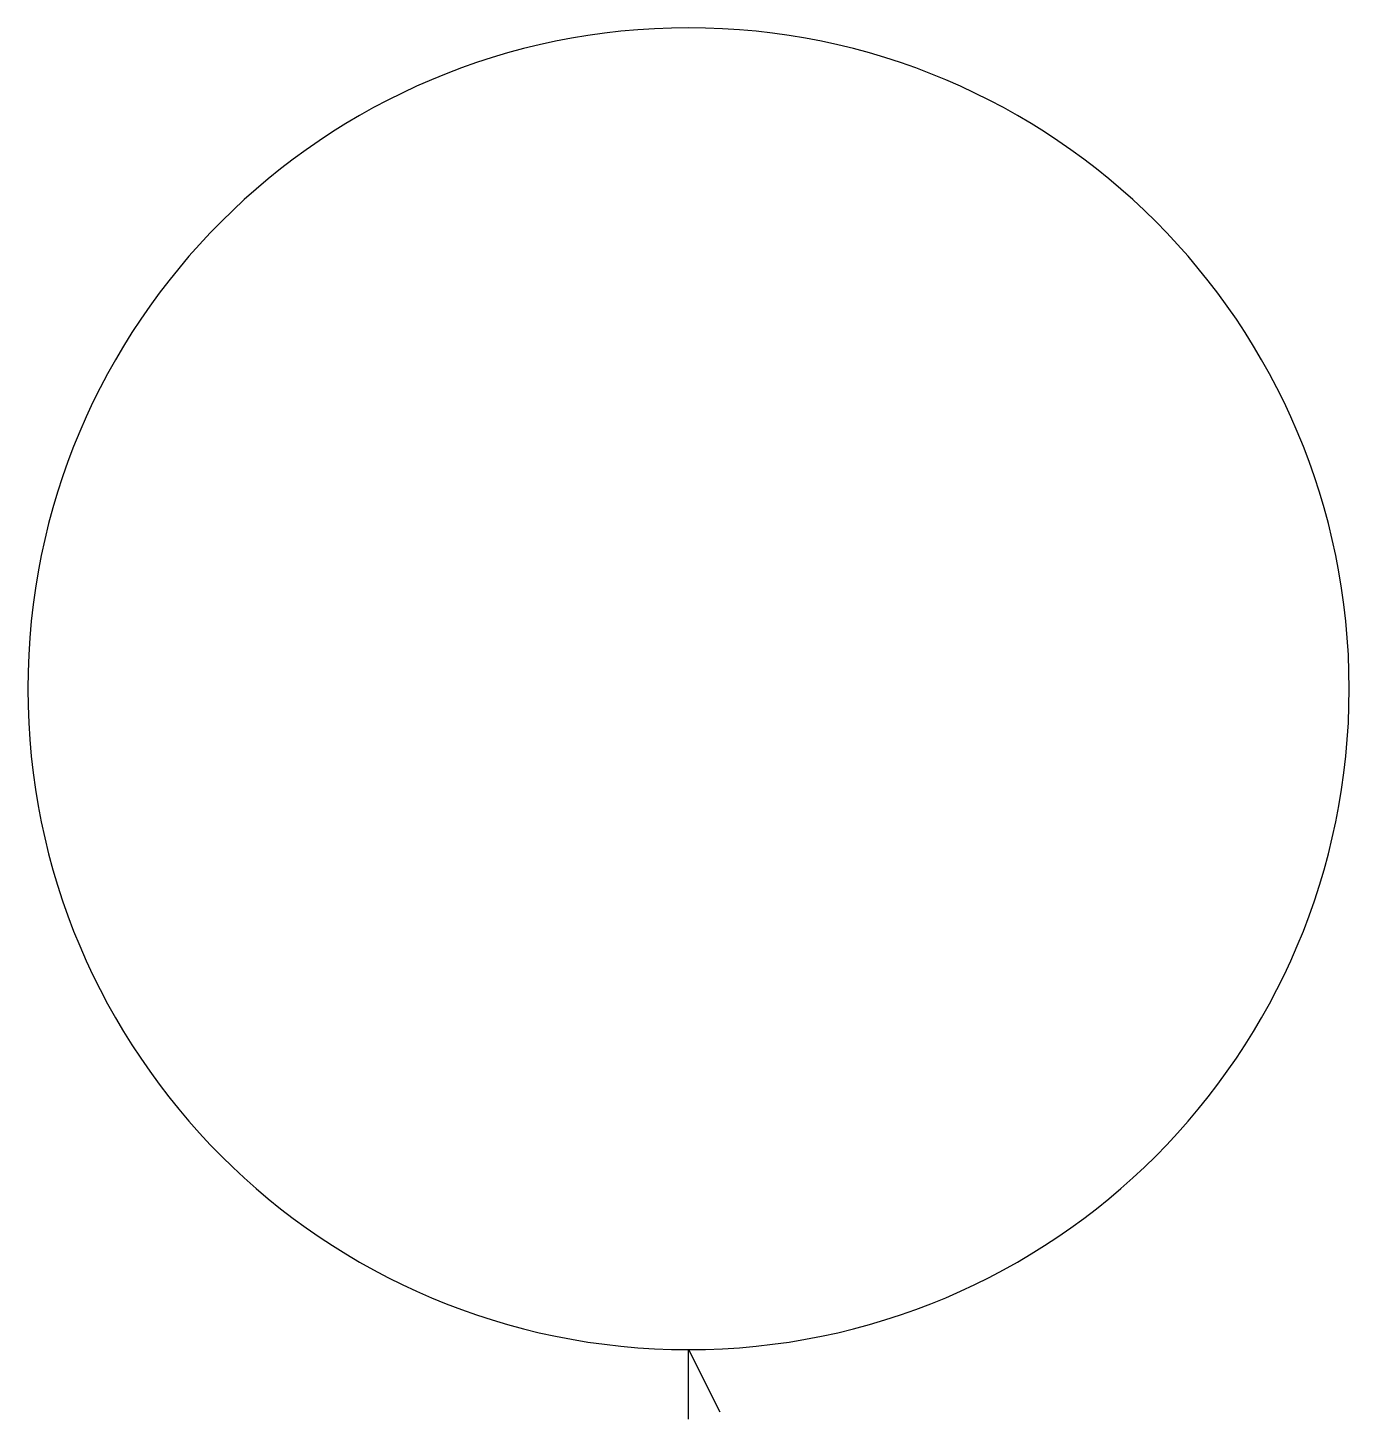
# Model space of a CAD drawing. Extents: x 7 to 197, y -1 to 199.
import ezdxf

# ---------------------------------------------------------------- set-up
doc = ezdxf.new("R2010")
doc.units = 0
doc.layers.get('0').update_dxf_attribs({"linetype": 'CONTINUOUS'})

msp = doc.modelspace()

# ---------------------------------------------------------------- linework, layer by layer
msp.add_lwpolyline([(102, -0.68), (102, 9.32, 1), (102, 199.32, 1), (102, 9.32), (106.48, 0.39)], format="xyb")

doc.saveas('drawing.dxf')
